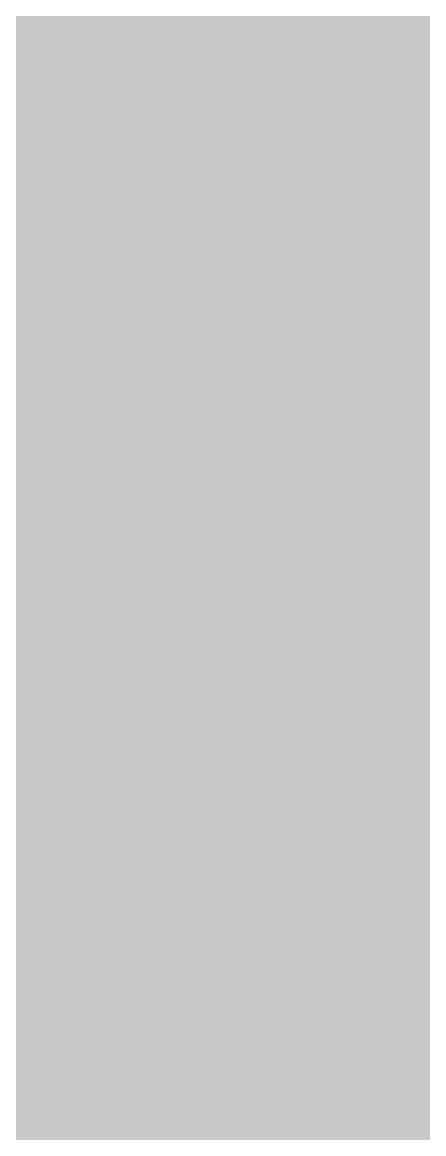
# Model space of a CAD drawing. Header units: inches. Extents: x 0 to 841, y 0 to 594.
# Drawn here: x 207.352 to 207.753, y 304.053 to 305.164 of the extents above; entities that cross this region are included whole.
import ezdxf

# ---------------------------------------------------------------- set-up
doc = ezdxf.new("R2010")
doc.units = ezdxf.units.IN
doc.layers.add('Sheet', color=255, linetype='Continuous')

msp = doc.modelspace()

# ---------------------------------------------------------------- linework, layer by layer
at = {"layer": 'Sheet'}
for points in [[(207.5214, 309.9926, 0.7493, 0.7493, 0), (207.5214, 304.9955, 0.7493, 0.7493, 0)], [(202.5133, 304.9955, 0.7493, 0.7493, 0), (207.5214, 304.9955, 0.7493, 0.7493, 0), (207.5214, 299.9983, 0.7493, 0.7493, 0)], [(207.5214, 304.9955, 0.7493, 0.7493, 0), (212.5182, 304.9955, 0.7493, 0.7493, 0)], [(212.5182, 304.9955, 0.2997, 0.2997, 0), (207.5214, 304.9955, 0.2997, 0.2997, 0)], [(207.9144, 304.6698, 0.2997, 0.2997, 0), (207.8919, 304.6586, 0.2997, 0.2997, 0), (207.8807, 304.6361, 0.2997, 0.2997, 0), (207.8582, 304.6249, 0.2997, 0.2997, 0), (207.847, 304.6024, 0.2997, 0.2997, 0), (207.8246, 304.5912, 0.2997, 0.2997, 0), (207.8021, 304.58, 0.2997, 0.2997, 0), (207.7796, 304.5575, 0.2997, 0.2997, 0), (207.7684, 304.5463, 0.2997, 0.2997, 0), (207.746, 304.5351, 0.2997, 0.2997, 0), (207.7235, 304.5351, 0.2997, 0.2997, 0), (207.701, 304.5238, 0.2997, 0.2997, 0), (207.6674, 304.5126, 0.2997, 0.2997, 0), (207.6449, 304.5014, 0.2997, 0.2997, 0), (207.6224, 304.5014, 0.2997, 0.2997, 0), (207.6, 304.5014, 0.2997, 0.2997, 0), (207.5775, 304.4901, 0.2997, 0.2997, 0), (207.5438, 304.4901, 0.2997, 0.2997, 0), (207.5214, 304.4901, 0.2997, 0.2997, 0)], [(207.9144, 304.6698, 0.2997, 0.2997, 0), (207.8919, 304.6586, 0.2997, 0.2997, 0), (207.8807, 304.6361, 0.2997, 0.2997, 0), (207.8582, 304.6249, 0.2997, 0.2997, 0), (207.847, 304.6024, 0.2997, 0.2997, 0), (207.8246, 304.5912, 0.2997, 0.2997, 0), (207.8021, 304.58, 0.2997, 0.2997, 0), (207.7796, 304.5575, 0.2997, 0.2997, 0), (207.7684, 304.5463, 0.2997, 0.2997, 0), (207.746, 304.5351, 0.2997, 0.2997, 0), (207.7235, 304.5351, 0.2997, 0.2997, 0), (207.701, 304.5238, 0.2997, 0.2997, 0), (207.6674, 304.5126, 0.2997, 0.2997, 0), (207.6449, 304.5014, 0.2997, 0.2997, 0), (207.6224, 304.5014, 0.2997, 0.2997, 0), (207.6, 304.5014, 0.2997, 0.2997, 0), (207.5775, 304.4901, 0.2997, 0.2997, 0), (207.5438, 304.4901, 0.2997, 0.2997, 0), (207.5214, 304.4901, 0.2997, 0.2997, 0)], [(207.9144, 304.6698, 0.2997, 0.2997, 0), (207.8919, 304.6586, 0.2997, 0.2997, 0), (207.8807, 304.6361, 0.2997, 0.2997, 0), (207.8582, 304.6249, 0.2997, 0.2997, 0), (207.847, 304.6024, 0.2997, 0.2997, 0), (207.8246, 304.5912, 0.2997, 0.2997, 0), (207.8021, 304.58, 0.2997, 0.2997, 0), (207.7796, 304.5575, 0.2997, 0.2997, 0), (207.7684, 304.5463, 0.2997, 0.2997, 0), (207.746, 304.5351, 0.2997, 0.2997, 0), (207.7235, 304.5351, 0.2997, 0.2997, 0), (207.701, 304.5238, 0.2997, 0.2997, 0), (207.6674, 304.5126, 0.2997, 0.2997, 0), (207.6449, 304.5014, 0.2997, 0.2997, 0), (207.6224, 304.5014, 0.2997, 0.2997, 0), (207.6, 304.5014, 0.2997, 0.2997, 0), (207.5775, 304.4901, 0.2997, 0.2997, 0), (207.5438, 304.4901, 0.2997, 0.2997, 0), (207.5214, 304.4901, 0.2997, 0.2997, 0)], [(207.5214, 304.4901, 0.2997, 0.2997, 0), (207.4989, 304.4901, 0.2997, 0.2997, 0), (207.4652, 304.4901, 0.2997, 0.2997, 0), (207.4428, 304.5014, 0.2997, 0.2997, 0), (207.4203, 304.5014, 0.2997, 0.2997, 0), (207.3979, 304.5014, 0.2997, 0.2997, 0), (207.3642, 304.5126, 0.2997, 0.2997, 0), (207.3417, 304.5238, 0.2997, 0.2997, 0), (207.3193, 304.5351, 0.2997, 0.2997, 0), (207.2968, 304.5351, 0.2997, 0.2997, 0), (207.2743, 304.5463, 0.2997, 0.2997, 0), (207.2519, 304.5575, 0.2997, 0.2997, 0), (207.2294, 304.58, 0.2997, 0.2997, 0), (207.2182, 304.5912, 0.2997, 0.2997, 0), (207.1957, 304.6024, 0.2997, 0.2997, 0)], [(207.5214, 304.4901, 0.2997, 0.2997, 0), (207.4989, 304.4901, 0.2997, 0.2997, 0), (207.4652, 304.4901, 0.2997, 0.2997, 0), (207.4428, 304.5014, 0.2997, 0.2997, 0), (207.4203, 304.5014, 0.2997, 0.2997, 0), (207.3979, 304.5014, 0.2997, 0.2997, 0), (207.3642, 304.5126, 0.2997, 0.2997, 0), (207.3417, 304.5238, 0.2997, 0.2997, 0), (207.3193, 304.5351, 0.2997, 0.2997, 0), (207.2968, 304.5351, 0.2997, 0.2997, 0), (207.2743, 304.5463, 0.2997, 0.2997, 0), (207.2519, 304.5575, 0.2997, 0.2997, 0), (207.2294, 304.58, 0.2997, 0.2997, 0), (207.2182, 304.5912, 0.2997, 0.2997, 0), (207.1957, 304.6024, 0.2997, 0.2997, 0)], [(207.5214, 304.4901, 0.2997, 0.2997, 0), (207.4989, 304.4901, 0.2997, 0.2997, 0), (207.4652, 304.4901, 0.2997, 0.2997, 0), (207.4428, 304.5014, 0.2997, 0.2997, 0), (207.4203, 304.5014, 0.2997, 0.2997, 0), (207.3979, 304.5014, 0.2997, 0.2997, 0), (207.3642, 304.5126, 0.2997, 0.2997, 0), (207.3417, 304.5238, 0.2997, 0.2997, 0), (207.3193, 304.5351, 0.2997, 0.2997, 0), (207.2968, 304.5351, 0.2997, 0.2997, 0), (207.2743, 304.5463, 0.2997, 0.2997, 0), (207.2519, 304.5575, 0.2997, 0.2997, 0), (207.2294, 304.58, 0.2997, 0.2997, 0), (207.2182, 304.5912, 0.2997, 0.2997, 0), (207.1957, 304.6024, 0.2997, 0.2997, 0)], [(207.8246, 304.5912, 0.0991, 0.0991, 0), (207.8021, 304.58, 0.0991, 0.0991, 0), (207.7796, 304.5575, 0.0991, 0.0991, 0), (207.7684, 304.5463, 0.0991, 0.0991, 0), (207.746, 304.5351, 0.0991, 0.0991, 0), (207.7235, 304.5351, 0.0991, 0.0991, 0), (207.701, 304.5238, 0.0991, 0.0991, 0), (207.6674, 304.5126, 0.0991, 0.0991, 0), (207.6449, 304.5014, 0.0991, 0.0991, 0), (207.6224, 304.5014, 0.0991, 0.0991, 0), (207.6, 304.5014, 0.0991, 0.0991, 0), (207.5775, 304.4901, 0.0991, 0.0991, 0), (207.5438, 304.4901, 0.0991, 0.0991, 0), (207.5214, 304.4901, 0.0991, 0.0991, 0)], [(207.8246, 304.5912, 0.0991, 0.0991, 0), (207.8021, 304.58, 0.0991, 0.0991, 0), (207.7796, 304.5575, 0.0991, 0.0991, 0), (207.7684, 304.5463, 0.0991, 0.0991, 0), (207.746, 304.5351, 0.0991, 0.0991, 0), (207.7235, 304.5351, 0.0991, 0.0991, 0), (207.701, 304.5238, 0.0991, 0.0991, 0), (207.6674, 304.5126, 0.0991, 0.0991, 0), (207.6449, 304.5014, 0.0991, 0.0991, 0), (207.6224, 304.5014, 0.0991, 0.0991, 0), (207.6, 304.5014, 0.0991, 0.0991, 0), (207.5775, 304.4901, 0.0991, 0.0991, 0), (207.5438, 304.4901, 0.0991, 0.0991, 0), (207.5214, 304.4901, 0.0991, 0.0991, 0)], [(207.8246, 304.5912, 0.0991, 0.0991, 0), (207.8021, 304.58, 0.0991, 0.0991, 0), (207.7796, 304.5575, 0.0991, 0.0991, 0), (207.7684, 304.5463, 0.0991, 0.0991, 0), (207.746, 304.5351, 0.0991, 0.0991, 0), (207.7235, 304.5351, 0.0991, 0.0991, 0), (207.701, 304.5238, 0.0991, 0.0991, 0), (207.6674, 304.5126, 0.0991, 0.0991, 0), (207.6449, 304.5014, 0.0991, 0.0991, 0), (207.6224, 304.5014, 0.0991, 0.0991, 0), (207.6, 304.5014, 0.0991, 0.0991, 0), (207.5775, 304.4901, 0.0991, 0.0991, 0), (207.5438, 304.4901, 0.0991, 0.0991, 0), (207.5214, 304.4901, 0.0991, 0.0991, 0)], [(207.5214, 304.4901, 0.0991, 0.0991, 0), (207.4989, 304.4901, 0.0991, 0.0991, 0), (207.4652, 304.4901, 0.0991, 0.0991, 0), (207.4428, 304.5014, 0.0991, 0.0991, 0), (207.4203, 304.5014, 0.0991, 0.0991, 0), (207.3979, 304.5014, 0.0991, 0.0991, 0), (207.3642, 304.5126, 0.0991, 0.0991, 0), (207.3417, 304.5238, 0.0991, 0.0991, 0), (207.3193, 304.5351, 0.0991, 0.0991, 0), (207.2968, 304.5351, 0.0991, 0.0991, 0)], [(207.5214, 304.4901, 0.0991, 0.0991, 0), (207.4989, 304.4901, 0.0991, 0.0991, 0), (207.4652, 304.4901, 0.0991, 0.0991, 0), (207.4428, 304.5014, 0.0991, 0.0991, 0), (207.4203, 304.5014, 0.0991, 0.0991, 0), (207.3979, 304.5014, 0.0991, 0.0991, 0), (207.3642, 304.5126, 0.0991, 0.0991, 0), (207.3417, 304.5238, 0.0991, 0.0991, 0), (207.3193, 304.5351, 0.0991, 0.0991, 0), (207.2968, 304.5351, 0.0991, 0.0991, 0)], [(207.5214, 304.4901, 0.0991, 0.0991, 0), (207.4989, 304.4901, 0.0991, 0.0991, 0), (207.4652, 304.4901, 0.0991, 0.0991, 0), (207.4428, 304.5014, 0.0991, 0.0991, 0), (207.4203, 304.5014, 0.0991, 0.0991, 0), (207.3979, 304.5014, 0.0991, 0.0991, 0), (207.3642, 304.5126, 0.0991, 0.0991, 0), (207.3417, 304.5238, 0.0991, 0.0991, 0), (207.3193, 304.5351, 0.0991, 0.0991, 0), (207.2968, 304.5351, 0.0991, 0.0991, 0)], [(207.9144, 304.3441, 0.2997, 0.2997, 0), (207.8807, 304.3217, 0.2997, 0.2997, 0), (207.847, 304.3105, 0.2997, 0.2997, 0), (207.8133, 304.288, 0.2997, 0.2997, 0), (207.7796, 304.2768, 0.2997, 0.2997, 0), (207.746, 304.2655, 0.2997, 0.2997, 0), (207.7123, 304.2543, 0.2997, 0.2997, 0), (207.6786, 304.2431, 0.2997, 0.2997, 0), (207.6337, 304.2431, 0.2997, 0.2997, 0), (207.6, 304.2319, 0.2997, 0.2997, 0), (207.5551, 304.2319, 0.2997, 0.2997, 0), (207.5214, 304.2319, 0.2997, 0.2997, 0)], [(207.9144, 304.3441, 0.2997, 0.2997, 0), (207.8807, 304.3217, 0.2997, 0.2997, 0), (207.847, 304.3105, 0.2997, 0.2997, 0), (207.8133, 304.288, 0.2997, 0.2997, 0), (207.7796, 304.2768, 0.2997, 0.2997, 0), (207.746, 304.2655, 0.2997, 0.2997, 0), (207.7123, 304.2543, 0.2997, 0.2997, 0), (207.6786, 304.2431, 0.2997, 0.2997, 0), (207.6337, 304.2431, 0.2997, 0.2997, 0), (207.6, 304.2319, 0.2997, 0.2997, 0), (207.5551, 304.2319, 0.2997, 0.2997, 0), (207.5214, 304.2319, 0.2997, 0.2997, 0)], [(207.9144, 304.3441, 0.2997, 0.2997, 0), (207.8807, 304.3217, 0.2997, 0.2997, 0), (207.847, 304.3105, 0.2997, 0.2997, 0), (207.8133, 304.288, 0.2997, 0.2997, 0), (207.7796, 304.2768, 0.2997, 0.2997, 0), (207.746, 304.2655, 0.2997, 0.2997, 0), (207.7123, 304.2543, 0.2997, 0.2997, 0), (207.6786, 304.2431, 0.2997, 0.2997, 0), (207.6337, 304.2431, 0.2997, 0.2997, 0), (207.6, 304.2319, 0.2997, 0.2997, 0), (207.5551, 304.2319, 0.2997, 0.2997, 0), (207.5214, 304.2319, 0.2997, 0.2997, 0)], [(207.9144, 304.3441, 0.2997, 0.2997, 0), (207.8807, 304.3217, 0.2997, 0.2997, 0), (207.847, 304.3105, 0.2997, 0.2997, 0), (207.8133, 304.288, 0.2997, 0.2997, 0), (207.7796, 304.2768, 0.2997, 0.2997, 0), (207.746, 304.2655, 0.2997, 0.2997, 0), (207.7123, 304.2543, 0.2997, 0.2997, 0), (207.6786, 304.2431, 0.2997, 0.2997, 0), (207.6337, 304.2431, 0.2997, 0.2997, 0), (207.6, 304.2319, 0.2997, 0.2997, 0), (207.5551, 304.2319, 0.2997, 0.2997, 0), (207.5214, 304.2319, 0.2997, 0.2997, 0)], [(207.5214, 304.2319, 0.2997, 0.2997, 0), (207.4765, 304.2319, 0.2997, 0.2997, 0), (207.4428, 304.2319, 0.2997, 0.2997, 0), (207.4091, 304.2431, 0.2997, 0.2997, 0), (207.3642, 304.2431, 0.2997, 0.2997, 0), (207.3305, 304.2543, 0.2997, 0.2997, 0), (207.2968, 304.2655, 0.2997, 0.2997, 0), (207.2519, 304.2768, 0.2997, 0.2997, 0), (207.2182, 304.288, 0.2997, 0.2997, 0), (207.1845, 304.3105, 0.2997, 0.2997, 0)], [(207.5214, 304.2319, 0.2997, 0.2997, 0), (207.4765, 304.2319, 0.2997, 0.2997, 0), (207.4428, 304.2319, 0.2997, 0.2997, 0), (207.4091, 304.2431, 0.2997, 0.2997, 0), (207.3642, 304.2431, 0.2997, 0.2997, 0), (207.3305, 304.2543, 0.2997, 0.2997, 0), (207.2968, 304.2655, 0.2997, 0.2997, 0), (207.2519, 304.2768, 0.2997, 0.2997, 0), (207.2182, 304.288, 0.2997, 0.2997, 0), (207.1845, 304.3105, 0.2997, 0.2997, 0)], [(207.5214, 304.2319, 0.2997, 0.2997, 0), (207.4765, 304.2319, 0.2997, 0.2997, 0), (207.4428, 304.2319, 0.2997, 0.2997, 0), (207.4091, 304.2431, 0.2997, 0.2997, 0), (207.3642, 304.2431, 0.2997, 0.2997, 0), (207.3305, 304.2543, 0.2997, 0.2997, 0), (207.2968, 304.2655, 0.2997, 0.2997, 0), (207.2519, 304.2768, 0.2997, 0.2997, 0), (207.2182, 304.288, 0.2997, 0.2997, 0), (207.1845, 304.3105, 0.2997, 0.2997, 0)], [(207.5214, 304.2319, 0.2997, 0.2997, 0), (207.4765, 304.2319, 0.2997, 0.2997, 0), (207.4428, 304.2319, 0.2997, 0.2997, 0), (207.4091, 304.2431, 0.2997, 0.2997, 0), (207.3642, 304.2431, 0.2997, 0.2997, 0), (207.3305, 304.2543, 0.2997, 0.2997, 0), (207.2968, 304.2655, 0.2997, 0.2997, 0), (207.2519, 304.2768, 0.2997, 0.2997, 0), (207.2182, 304.288, 0.2997, 0.2997, 0), (207.1845, 304.3105, 0.2997, 0.2997, 0)], [(207.8133, 304.288, 0.0991, 0.0991, 0), (207.7796, 304.2768, 0.0991, 0.0991, 0), (207.746, 304.2655, 0.0991, 0.0991, 0), (207.7123, 304.2543, 0.0991, 0.0991, 0), (207.6786, 304.2431, 0.0991, 0.0991, 0), (207.6337, 304.2431, 0.0991, 0.0991, 0), (207.6, 304.2319, 0.0991, 0.0991, 0), (207.5551, 304.2319, 0.0991, 0.0991, 0), (207.5214, 304.2319, 0.0991, 0.0991, 0)], [(207.8133, 304.288, 0.0991, 0.0991, 0), (207.7796, 304.2768, 0.0991, 0.0991, 0), (207.746, 304.2655, 0.0991, 0.0991, 0), (207.7123, 304.2543, 0.0991, 0.0991, 0), (207.6786, 304.2431, 0.0991, 0.0991, 0), (207.6337, 304.2431, 0.0991, 0.0991, 0), (207.6, 304.2319, 0.0991, 0.0991, 0), (207.5551, 304.2319, 0.0991, 0.0991, 0), (207.5214, 304.2319, 0.0991, 0.0991, 0)], [(207.8133, 304.288, 0.0991, 0.0991, 0), (207.7796, 304.2768, 0.0991, 0.0991, 0), (207.746, 304.2655, 0.0991, 0.0991, 0), (207.7123, 304.2543, 0.0991, 0.0991, 0), (207.6786, 304.2431, 0.0991, 0.0991, 0), (207.6337, 304.2431, 0.0991, 0.0991, 0), (207.6, 304.2319, 0.0991, 0.0991, 0), (207.5551, 304.2319, 0.0991, 0.0991, 0), (207.5214, 304.2319, 0.0991, 0.0991, 0)], [(207.8133, 304.288, 0.0991, 0.0991, 0), (207.7796, 304.2768, 0.0991, 0.0991, 0), (207.746, 304.2655, 0.0991, 0.0991, 0), (207.7123, 304.2543, 0.0991, 0.0991, 0), (207.6786, 304.2431, 0.0991, 0.0991, 0), (207.6337, 304.2431, 0.0991, 0.0991, 0), (207.6, 304.2319, 0.0991, 0.0991, 0), (207.5551, 304.2319, 0.0991, 0.0991, 0), (207.5214, 304.2319, 0.0991, 0.0991, 0)], [(207.5214, 304.2319, 0.0991, 0.0991, 0), (207.4765, 304.2319, 0.0991, 0.0991, 0), (207.4428, 304.2319, 0.0991, 0.0991, 0), (207.4091, 304.2431, 0.0991, 0.0991, 0), (207.3642, 304.2431, 0.0991, 0.0991, 0), (207.3305, 304.2543, 0.0991, 0.0991, 0), (207.2968, 304.2655, 0.0991, 0.0991, 0)], [(207.5214, 304.2319, 0.0991, 0.0991, 0), (207.4765, 304.2319, 0.0991, 0.0991, 0), (207.4428, 304.2319, 0.0991, 0.0991, 0), (207.4091, 304.2431, 0.0991, 0.0991, 0), (207.3642, 304.2431, 0.0991, 0.0991, 0), (207.3305, 304.2543, 0.0991, 0.0991, 0), (207.2968, 304.2655, 0.0991, 0.0991, 0)], [(207.5214, 304.2319, 0.0991, 0.0991, 0), (207.4765, 304.2319, 0.0991, 0.0991, 0), (207.4428, 304.2319, 0.0991, 0.0991, 0), (207.4091, 304.2431, 0.0991, 0.0991, 0), (207.3642, 304.2431, 0.0991, 0.0991, 0), (207.3305, 304.2543, 0.0991, 0.0991, 0), (207.2968, 304.2655, 0.0991, 0.0991, 0)], [(207.5214, 304.2319, 0.0991, 0.0991, 0), (207.4765, 304.2319, 0.0991, 0.0991, 0), (207.4428, 304.2319, 0.0991, 0.0991, 0), (207.4091, 304.2431, 0.0991, 0.0991, 0), (207.3642, 304.2431, 0.0991, 0.0991, 0), (207.3305, 304.2543, 0.0991, 0.0991, 0), (207.2968, 304.2655, 0.0991, 0.0991, 0)]]:
    msp.add_lwpolyline(points, format="xyseb", dxfattribs=at)
msp.add_lwpolyline([(207.246, 305, 0.508, 0.508, 1), (207.754, 305, 0.508, 0.508, 1)], format="xyseb", close=True, dxfattribs=at)

doc.saveas('drawing.dxf')
